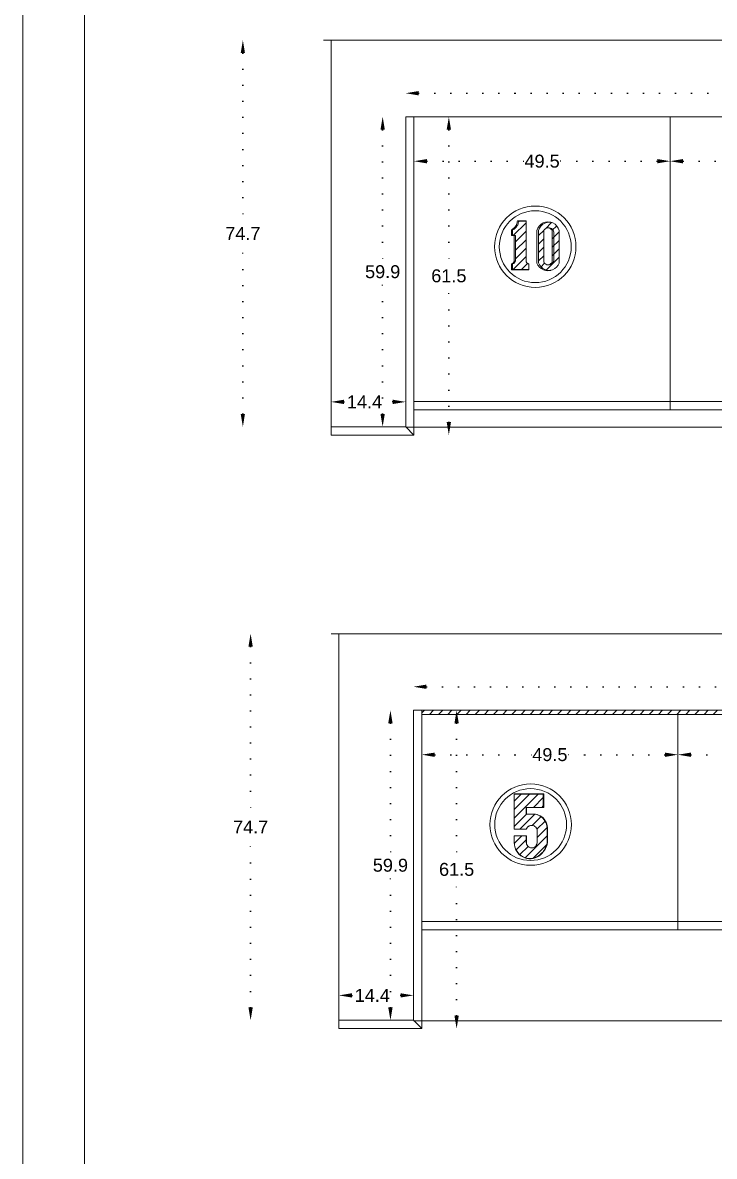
# Model space of a CAD drawing. Header units: inches. Extents: x 104 to 9740, y 936 to 6735.
# Drawn here: x 3346.3 to 3479.8, y 2147.5 to 2366.5 of the extents above; entities that cross this region are included whole.
import ezdxf

# ---------------------------------------------------------------- set-up
doc = ezdxf.new("R2010")
doc.units = ezdxf.units.IN
doc.header["$MEASUREMENT"] = 0
doc.linetypes.add('ACAD_ISO07W100', pattern=[3, 0, -3])
doc.styles.get("Standard").update_dxf_attribs({"font": 'arial.ttf'})
doc.dimstyles.new('Copy of Standard', dxfattribs={"dimtxt": 2.5, "dimasz": 2.5, "dimexe": 0.18, "dimexo": 0.0625, "dimgap": 0.09, "dimtad": 0, "dimtih": 1, "dimtoh": 1, "dimdec": 1, "dimzin": 0, "dimdsep": 46, "dimtxsty": 'Standard', "dimcen": 0.09, "dimse1": 1, "dimse2": 1, "dimadec": 0, "dimazin": 0, "dimtfac": 1, "dimtdec": 1, "dimtix": 1, "dimtofl": 0, "dimtmove": 0, "dimatfit": 3, "dimfxl": 1, "dimtolj": 1, "dimtzin": 0, "dimarcsym": 0})
pattern_1 = [(45, (2858.6654, 2869.0962), (-0.8148213, 0.8148213), [])]

# ---------------------------------------------------------------- blocks, each defined once
blk = doc.blocks.new('*D351')
at = {"color": 0, "linetype": 'ACAD_ISO07W100', "lineweight": -2, "transparency": 16777216}
for p, q in [((3422.74, 2352.86), (3512.35, 2352.86)), ((3609.84, 2352.86), (3520.24, 2352.86))]:
    blk.add_line(p, q, dxfattribs=at)
at = {"color": 0, "transparency": 16777216}
for points in [[(3422.74, 2353.27), (3422.74, 2352.44), (3420.24, 2352.86)], [(3609.84, 2353.27), (3609.84, 2352.44), (3612.34, 2352.86)]]:
    blk.add_solid(points, dxfattribs=at)
at = {"layer": 'Defpoints', "color": 0, "transparency": 16777216}
for p in [(3420.24, 2352.86), (3420.24, 2348.31), (3612.34, 2348.31)]:
    blk.add_point(p, dxfattribs=at)
at = {"color": 0, "lineweight": 20, "transparency": 16777216, "insert": (3516.29, 2352.86), "char_height": 2.5, "attachment_point": 5}
blk.add_mtext('\\A1;192.1', dxfattribs=at)
blk = doc.blocks.new('*D352')
at = {"color": 0, "linetype": 'ACAD_ISO07W100', "lineweight": -2, "transparency": 16777216}
for p, q in [((3415.79, 2345.81), (3415.79, 2319.72)), ((3415.79, 2290.91), (3415.79, 2316.99))]:
    blk.add_line(p, q, dxfattribs=at)
at = {"color": 0, "transparency": 16777216}
for points in [[(3415.37, 2345.81), (3416.21, 2345.81), (3415.79, 2348.31)], [(3415.37, 2290.91), (3416.21, 2290.91), (3415.79, 2288.41)]]:
    blk.add_solid(points, dxfattribs=at)
at = {"layer": 'Defpoints', "color": 0, "transparency": 16777216}
for p in [(3415.79, 2348.31), (3420.24, 2348.31), (3420.24, 2288.41)]:
    blk.add_point(p, dxfattribs=at)
at = {"color": 0, "lineweight": 20, "transparency": 16777216, "insert": (3415.79, 2318.36), "char_height": 2.5, "attachment_point": 5}
blk.add_mtext('\\A1;59.9', dxfattribs=at)
blk = doc.blocks.new('*D328')
at = {"color": 0, "linetype": 'ACAD_ISO07W100', "lineweight": -2, "transparency": 16777216}
for p, q in [((3388.8, 2360.61), (3388.8, 2327.1)), ((3388.8, 2290.91), (3388.8, 2324.42))]:
    blk.add_line(p, q, dxfattribs=at)
at = {"color": 0, "transparency": 16777216}
for points in [[(3388.38, 2360.61), (3389.21, 2360.61), (3388.8, 2363.11)], [(3388.38, 2290.91), (3389.21, 2290.91), (3388.8, 2288.41)]]:
    blk.add_solid(points, dxfattribs=at)
at = {"layer": 'Defpoints', "color": 0, "transparency": 16777216}
for p in [(3388.8, 2363.11), (3404.34, 2363.11), (3404.34, 2288.41)]:
    blk.add_point(p, dxfattribs=at)
at = {"color": 0, "lineweight": 20, "transparency": 16777216, "insert": (3388.8, 2325.76), "char_height": 2.5, "attachment_point": 5}
blk.add_mtext('\\A1;74.7', dxfattribs=at)
blk = doc.blocks.new('*D353')
at = {"color": 0, "linetype": 'ACAD_ISO07W100', "lineweight": -2, "transparency": 16777216}
for p, q in [((3408.34, 2293.22), (3409.08, 2293.22)), ((3417.74, 2293.22), (3415.51, 2293.22))]:
    blk.add_line(p, q, dxfattribs=at)
at = {"color": 0, "transparency": 16777216}
for points in [[(3408.34, 2293.64), (3408.34, 2292.8), (3405.84, 2293.22)], [(3417.74, 2293.64), (3417.74, 2292.8), (3420.24, 2293.22)]]:
    blk.add_solid(points, dxfattribs=at)
at = {"layer": 'Defpoints', "color": 0, "transparency": 16777216}
for p in [(3420.24, 2293.22), (3405.84, 2288.41), (3420.24, 2288.41)]:
    blk.add_point(p, dxfattribs=at)
at = {"color": 0, "lineweight": 20, "transparency": 16777216, "insert": (3412.29, 2293.22), "char_height": 2.5, "attachment_point": 5}
blk.add_mtext('\\A1;14.4', dxfattribs=at)
blk = doc.blocks.new('*D354')
at = {"color": 0, "linetype": 'ACAD_ISO07W100', "lineweight": -2, "transparency": 16777216}
for p, q in [((3424.34, 2339.72), (3443.17, 2339.72)), ((3468.79, 2339.72), (3449.97, 2339.72))]:
    blk.add_line(p, q, dxfattribs=at)
at = {"color": 0, "transparency": 16777216}
for points in [[(3424.34, 2340.14), (3424.34, 2339.3), (3421.84, 2339.72)], [(3468.79, 2340.14), (3468.79, 2339.3), (3471.29, 2339.72)]]:
    blk.add_solid(points, dxfattribs=at)
at = {"layer": 'Defpoints', "color": 0, "transparency": 16777216}
for p in [(3421.84, 2348.31), (3471.29, 2348.31), (3421.84, 2339.72)]:
    blk.add_point(p, dxfattribs=at)
at = {"color": 0, "lineweight": 20, "transparency": 16777216, "insert": (3446.57, 2339.72), "char_height": 2.5, "attachment_point": 5}
blk.add_mtext('\\A1;49.5', dxfattribs=at)
blk = doc.blocks.new('*D355')
at = {"color": 0, "linetype": 'ACAD_ISO07W100', "lineweight": -2, "transparency": 16777216}
for p, q in [((3473.79, 2339.72), (3512.96, 2339.72)), ((3558.79, 2339.72), (3519.63, 2339.72))]:
    blk.add_line(p, q, dxfattribs=at)
at = {"color": 0, "transparency": 16777216}
for points in [[(3473.79, 2340.14), (3473.79, 2339.3), (3471.29, 2339.72)], [(3558.79, 2340.14), (3558.79, 2339.3), (3561.29, 2339.72)]]:
    blk.add_solid(points, dxfattribs=at)
at = {"layer": 'Defpoints', "color": 0, "transparency": 16777216}
for p in [(3471.29, 2348.31), (3561.29, 2348.31), (3471.29, 2339.72)]:
    blk.add_point(p, dxfattribs=at)
at = {"color": 0, "lineweight": 20, "transparency": 16777216, "insert": (3516.29, 2339.72), "char_height": 2.5, "attachment_point": 5}
blk.add_mtext('\\A1;90.0', dxfattribs=at)
blk = doc.blocks.new('*D367')
at = {"color": 0, "linetype": 'ACAD_ISO07W100', "lineweight": -2, "transparency": 16777216}
for p, q in [((3428.57, 2345.81), (3428.57, 2318.92)), ((3428.57, 2289.31), (3428.57, 2316.19))]:
    blk.add_line(p, q, dxfattribs=at)
at = {"color": 0, "transparency": 16777216}
for points in [[(3428.15, 2345.81), (3428.98, 2345.81), (3428.57, 2348.31)], [(3428.15, 2289.31), (3428.98, 2289.31), (3428.57, 2286.81)]]:
    blk.add_solid(points, dxfattribs=at)
at = {"layer": 'Defpoints', "color": 0, "transparency": 16777216}
for p in [(3421.84, 2348.31), (3428.57, 2348.31), (3421.84, 2286.81)]:
    blk.add_point(p, dxfattribs=at)
at = {"color": 0, "lineweight": 20, "transparency": 16777216, "insert": (3428.57, 2317.56), "char_height": 2.5, "attachment_point": 5}
blk.add_mtext('\\A1;61.5', dxfattribs=at)
blk = doc.blocks.new('*D375')
at = {"color": 0, "linetype": 'ACAD_ISO07W100', "lineweight": -2, "transparency": 16777216}
for p, q in [((3424.24, 2238.18), (3513.85, 2238.18)), ((3611.34, 2238.18), (3521.74, 2238.18))]:
    blk.add_line(p, q, dxfattribs=at)
at = {"color": 0, "transparency": 16777216}
for points in [[(3424.24, 2238.6), (3424.24, 2237.76), (3421.74, 2238.18)], [(3611.34, 2238.6), (3611.34, 2237.76), (3613.84, 2238.18)]]:
    blk.add_solid(points, dxfattribs=at)
at = {"layer": 'Defpoints', "color": 0, "transparency": 16777216}
for p in [(3421.74, 2238.18), (3421.74, 2233.63), (3613.84, 2233.63)]:
    blk.add_point(p, dxfattribs=at)
at = {"color": 0, "lineweight": 20, "transparency": 16777216, "insert": (3517.79, 2238.18), "char_height": 2.5, "attachment_point": 5}
blk.add_mtext('\\A1;192.1', dxfattribs=at)
blk = doc.blocks.new('*D376')
at = {"color": 0, "linetype": 'ACAD_ISO07W100', "lineweight": -2, "transparency": 16777216}
for p, q in [((3417.29, 2231.13), (3417.29, 2205.05)), ((3417.29, 2176.23), (3417.29, 2202.32))]:
    blk.add_line(p, q, dxfattribs=at)
at = {"color": 0, "transparency": 16777216}
for points in [[(3416.87, 2231.13), (3417.71, 2231.13), (3417.29, 2233.63)], [(3416.87, 2176.23), (3417.71, 2176.23), (3417.29, 2173.73)]]:
    blk.add_solid(points, dxfattribs=at)
at = {"layer": 'Defpoints', "color": 0, "transparency": 16777216}
for p in [(3417.29, 2233.63), (3421.74, 2233.63), (3421.74, 2173.73)]:
    blk.add_point(p, dxfattribs=at)
at = {"color": 0, "lineweight": 20, "transparency": 16777216, "insert": (3417.29, 2203.68), "char_height": 2.5, "attachment_point": 5}
blk.add_mtext('\\A1;59.9', dxfattribs=at)
blk = doc.blocks.new('*D333')
at = {"color": 0, "linetype": 'ACAD_ISO07W100', "lineweight": -2, "transparency": 16777216}
for p, q in [((3390.3, 2245.93), (3390.3, 2212.42)), ((3390.3, 2176.23), (3390.3, 2209.74))]:
    blk.add_line(p, q, dxfattribs=at)
at = {"color": 0, "transparency": 16777216}
for points in [[(3389.88, 2245.93), (3390.71, 2245.93), (3390.3, 2248.43)], [(3389.88, 2176.23), (3390.71, 2176.23), (3390.3, 2173.73)]]:
    blk.add_solid(points, dxfattribs=at)
at = {"layer": 'Defpoints', "color": 0, "transparency": 16777216}
for p in [(3390.3, 2248.43), (3405.84, 2248.43), (3405.84, 2173.73)]:
    blk.add_point(p, dxfattribs=at)
at = {"color": 0, "lineweight": 20, "transparency": 16777216, "insert": (3390.3, 2211.08), "char_height": 2.5, "attachment_point": 5}
blk.add_mtext('\\A1;74.7', dxfattribs=at)
blk = doc.blocks.new('*D377')
at = {"color": 0, "linetype": 'ACAD_ISO07W100', "lineweight": -2, "transparency": 16777216}
for p, q in [((3409.84, 2178.55), (3410.58, 2178.55)), ((3419.24, 2178.55), (3417.01, 2178.55))]:
    blk.add_line(p, q, dxfattribs=at)
at = {"color": 0, "transparency": 16777216}
for points in [[(3409.84, 2178.96), (3409.84, 2178.13), (3407.34, 2178.55)], [(3419.24, 2178.96), (3419.24, 2178.13), (3421.74, 2178.55)]]:
    blk.add_solid(points, dxfattribs=at)
at = {"layer": 'Defpoints', "color": 0, "transparency": 16777216}
for p in [(3421.74, 2178.55), (3407.34, 2173.73), (3421.74, 2173.73)]:
    blk.add_point(p, dxfattribs=at)
at = {"color": 0, "lineweight": 20, "transparency": 16777216, "insert": (3413.79, 2178.55), "char_height": 2.5, "attachment_point": 5}
blk.add_mtext('\\A1;14.4', dxfattribs=at)
blk = doc.blocks.new('*D378')
at = {"color": 0, "linetype": 'ACAD_ISO07W100', "lineweight": -2, "transparency": 16777216}
for p, q in [((3425.84, 2225.05), (3444.67, 2225.05)), ((3470.29, 2225.05), (3451.47, 2225.05))]:
    blk.add_line(p, q, dxfattribs=at)
at = {"color": 0, "transparency": 16777216}
for points in [[(3425.84, 2225.46), (3425.84, 2224.63), (3423.34, 2225.05)], [(3470.29, 2225.46), (3470.29, 2224.63), (3472.79, 2225.05)]]:
    blk.add_solid(points, dxfattribs=at)
at = {"layer": 'Defpoints', "color": 0, "transparency": 16777216}
for p in [(3423.34, 2233.63), (3472.79, 2232.83), (3423.34, 2225.05)]:
    blk.add_point(p, dxfattribs=at)
at = {"color": 0, "lineweight": 20, "transparency": 16777216, "insert": (3448.07, 2225.05), "char_height": 2.5, "attachment_point": 5}
blk.add_mtext('\\A1;49.5', dxfattribs=at)
blk = doc.blocks.new('*D334')
at = {"color": 0, "linetype": 'ACAD_ISO07W100', "lineweight": -2, "transparency": 16777216}
for p, q in [((3475.29, 2225.05), (3514.46, 2225.05)), ((3560.29, 2225.05), (3521.13, 2225.05))]:
    blk.add_line(p, q, dxfattribs=at)
at = {"color": 0, "transparency": 16777216}
for points in [[(3475.29, 2225.46), (3475.29, 2224.63), (3472.79, 2225.05)], [(3560.29, 2225.46), (3560.29, 2224.63), (3562.79, 2225.05)]]:
    blk.add_solid(points, dxfattribs=at)
at = {"layer": 'Defpoints', "color": 0, "transparency": 16777216}
for p in [(3472.79, 2232.83), (3562.79, 2232.83), (3472.79, 2225.05)]:
    blk.add_point(p, dxfattribs=at)
at = {"color": 0, "lineweight": 20, "transparency": 16777216, "insert": (3517.79, 2225.05), "char_height": 2.5, "attachment_point": 5}
blk.add_mtext('\\A1;90.0', dxfattribs=at)
blk = doc.blocks.new('*D386')
at = {"color": 0, "linetype": 'ACAD_ISO07W100', "lineweight": -2, "transparency": 16777216}
for p, q in [((3430.07, 2231.13), (3430.07, 2204.25)), ((3430.07, 2174.63), (3430.07, 2201.52))]:
    blk.add_line(p, q, dxfattribs=at)
at = {"color": 0, "transparency": 16777216}
for points in [[(3429.65, 2231.13), (3430.48, 2231.13), (3430.07, 2233.63)], [(3429.65, 2174.63), (3430.48, 2174.63), (3430.07, 2172.13)]]:
    blk.add_solid(points, dxfattribs=at)
at = {"layer": 'Defpoints', "color": 0, "transparency": 16777216}
for p in [(3423.34, 2233.63), (3430.07, 2233.63), (3423.34, 2172.13)]:
    blk.add_point(p, dxfattribs=at)
at = {"color": 0, "lineweight": 20, "transparency": 16777216, "insert": (3430.07, 2202.88), "char_height": 2.5, "attachment_point": 5}
blk.add_mtext('\\A1;61.5', dxfattribs=at)

msp = doc.modelspace()

# ---------------------------------------------------------------- hatches: boundary and pattern name
at = {"lineweight": 20}
h = msp.add_hatch(dxfattribs=at)
h.set_pattern_fill('ANSI31', color=256, scale=9.218651)
h.set_pattern_definition(pattern_1)
h.paths.add_polyline_path([(3443.88, 2319.9), (3443.81, 2319.93), (3443.74, 2319.97), (3443.68, 2320.02), (3443.63, 2320.08), (3443.58, 2320.14), (3443.54, 2320.21), (3443.51, 2320.28), (3443.49, 2320.35), (3443.47, 2320.43), (3443.47, 2320.5), (3443.47, 2328.14), (3442.04, 2328.14), (3442.01, 2327.96), (3441.98, 2327.79), (3441.93, 2327.62), (3441.86, 2327.45), (3441.78, 2327.29), (3441.69, 2327.14), (3441.58, 2326.99), (3441.46, 2326.86), (3441.33, 2326.73), (3441.19, 2326.62), (3441.04, 2326.52), (3440.88, 2326.44), (3440.88, 2325.35), (3441.19, 2325.35), (3441.43, 2325.34), (3441.43, 2320.53), (3441.42, 2320.46), (3441.4, 2320.39), (3441.38, 2320.32), (3441.34, 2320.25), (3441.3, 2320.18), (3441.26, 2320.13), (3441.21, 2320.07), (3441.15, 2320.02), (3441.09, 2319.98), (3441.02, 2319.95), (3440.95, 2319.92), (3440.88, 2319.9), (3440.88, 2318.8), (3444.03, 2318.8), (3444.03, 2319.86), (3443.95, 2319.88)])
h = msp.add_hatch(dxfattribs=at)
h.set_pattern_fill('ANSI31', color=256, scale=9.218651)
h.set_pattern_definition(pattern_1)
h.paths.add_polyline_path([(3445.89, 2326.31), (3445.89, 2320.08), (3446.09, 2319.67), (3446.37, 2319.31), (3446.72, 2319.01), (3447.12, 2318.79), (3447.55, 2318.66), (3448.01, 2318.61), (3448.25, 2318.64), (3448.61, 2318.75), (3449.01, 2318.97), (3449.36, 2319.27), (3449.65, 2319.63), (3449.85, 2320.05), (3449.85, 2326.34), (3449.68, 2326.79), (3449.41, 2327.2), (3449.07, 2327.54), (3448.65, 2327.79), (3448.25, 2327.93), (3448.01, 2327.96), (3447.53, 2327.9), (3447.07, 2327.75), (3446.66, 2327.5), (3446.32, 2327.16), (3446.06, 2326.76)])
h.paths.add_polyline_path([(3448.53, 2320.11), (3447.84, 2319.58), (3446.97, 2319.94), (3446.89, 2320.51), (3446.89, 2326.43), (3447.59, 2326.96), (3447.91, 2326.83), (3448.28, 2326.79), (3448.53, 2326.17)], flags=16)
h = msp.add_hatch(dxfattribs=at)
h.set_pattern_fill('ANSI31', color=256, scale=10)
h.set_pattern_definition([(45, (1876.976, 801.6527), (-0.8838835, 0.8838835), [])])
h.paths.add_polyline_path([(3612.24, 2233.63), (3578.34, 2233.63), (3423.34, 2233.63), (3423.34, 2232.83), (3612.24, 2232.83)])
h = msp.add_hatch(dxfattribs=at)
h.set_pattern_fill('ANSI31', color=256, scale=9.218651)
h.set_pattern_definition([(45, (2766.3757, 2756.9555), (-0.8148213, 0.8148213), [])])
h.paths.add_polyline_path([(3446.92, 2212.56), (3446.69, 2212.82), (3446.42, 2213.04), (3446.14, 2213.23), (3445.83, 2213.38), (3445.56, 2213.47), (3445.25, 2213.54), (3444.88, 2213.56), (3443.52, 2213.56), (3443.52, 2214.88), (3446.81, 2214.88), (3446.81, 2217.4), (3441.21, 2217.4), (3441.21, 2210.64), (3443.52, 2210.64), (3443.61, 2210.85), (3443.74, 2211.02), (3443.91, 2211.17), (3444.1, 2211.28), (3444.31, 2211.35), (3444.55, 2211.38), (3444.79, 2211.35), (3445.01, 2211.28), (3445.2, 2211.17), (3445.37, 2211.02), (3445.5, 2210.84), (3445.59, 2210.64), (3445.59, 2208.06), (3445.55, 2207.79), (3445.45, 2207.55), (3445.29, 2207.34), (3445.08, 2207.18), (3444.84, 2207.08), (3444.57, 2207.04), (3444.31, 2207.08), (3444.07, 2207.18), (3443.84, 2207.35), (3443.66, 2207.59), (3443.56, 2207.83), (3443.52, 2208.09), (3443.52, 2209.35), (3441.21, 2209.35), (3441.21, 2208.06), (3441.24, 2207.64), (3441.32, 2207.23), (3441.44, 2206.88), (3441.63, 2206.51), (3441.86, 2206.17), (3442.14, 2205.86), (3442.46, 2205.59), (3442.81, 2205.37), (3443.18, 2205.19), (3443.58, 2205.07), (3443.98, 2205), (3444.4, 2204.99), (3444.79, 2205.06), (3445.16, 2205.18), (3445.52, 2205.33), (3445.87, 2205.53), (3446.19, 2205.76), (3446.48, 2206.02), (3446.75, 2206.31), (3446.98, 2206.63), (3447.18, 2206.97), (3447.34, 2207.33), (3447.46, 2207.7), (3447.54, 2208.09), (3447.54, 2210.64), (3447.54, 2210.99), (3447.49, 2211.33), (3447.41, 2211.66), (3447.28, 2211.98), (3447.12, 2212.28)])

# ---------------------------------------------------------------- linework, layer by layer
for p, q in [((3808.74, 2363.11), (3404.34, 2363.11)), ((3405.84, 2288.41), (3405.84, 2363.11)), ((3420.24, 2288.41), (3420.24, 2348.31)), ((3420.24, 2348.31), (3612.34, 2348.31)), ((3421.84, 2286.81), (3421.84, 2348.31)), ((3471.29, 2291.71), (3471.29, 2348.31)), ((3440.88, 2326.44), (3440.88, 2325.35)), ((3440.88, 2318.8), (3444.03, 2318.8)), ((3421.84, 2293.31), (3610.74, 2293.31)), ((3421.84, 2291.71), (3612.34, 2291.71)), ((3405.84, 2288.41), (3420.24, 2288.41)), ((3405.84, 2288.41), (3405.84, 2286.81)), ((3421.84, 2286.81), (3405.84, 2286.81)), ((3420.24, 2288.41), (3421.84, 2286.81)), ((3420.24, 2288.31), (3612.34, 2288.31)), ((3810.24, 2248.43), (3405.84, 2248.43)), ((3407.34, 2173.73), (3407.34, 2248.43)), ((3421.74, 2173.73), (3421.74, 2233.63)), ((3421.74, 2233.63), (3613.84, 2233.63)), ((3423.34, 2172.13), (3423.34, 2233.63)), ((3423.34, 2232.83), (3612.24, 2232.83)), ((3472.79, 2191.23), (3472.79, 2232.83)), ((3446.81, 2217.4), (3446.81, 2214.88)), ((3443.56, 2214.88), (3443.56, 2213.59)), ((3441.21, 2210.64), (3443.52, 2210.64)), ((3444.57, 2211.37), (3444.79, 2211.35)), ((3444.79, 2211.35), (3445.01, 2211.28)), ((3445.01, 2211.28), (3445.2, 2211.17)), ((3445.2, 2211.17), (3445.37, 2211.02)), ((3445.37, 2211.02), (3445.5, 2210.84)), ((3445.5, 2210.84), (3445.59, 2210.64)), ((3445.59, 2210.64), (3445.59, 2208.06)), ((3445.59, 2208.06), (3445.55, 2207.79)), ((3444.07, 2207.18), (3443.86, 2207.34)), ((3444.31, 2207.08), (3444.07, 2207.18)), ((3444.57, 2207.04), (3444.31, 2207.08)), ((3444.84, 2207.08), (3444.57, 2207.04)), ((3445.08, 2207.18), (3444.84, 2207.08)), ((3445.29, 2207.34), (3445.08, 2207.18)), ((3445.45, 2207.55), (3445.29, 2207.34)), ((3445.55, 2207.79), (3445.45, 2207.55)), ((3423.34, 2192.83), (3612.24, 2192.83)), ((3423.34, 2191.23), (3612.84, 2191.23)), ((3407.34, 2173.73), (3421.74, 2173.73)), ((3407.34, 2173.73), (3407.34, 2172.13)), ((3421.74, 2173.73), (3423.34, 2172.13)), ((3421.74, 2173.63), (3612.74, 2173.63)), ((3423.34, 2172.13), (3407.34, 2172.13))]:
    msp.add_line(p, q, dxfattribs=at)
for points in [[(3346.29, 2695.55), (3346.29, 1988.29), (3846.38, 1988.29), (3846.38, 2695.55)], [(3358.2, 2683.65), (3358.2, 2011.58), (3834.47, 2011.58), (3834.47, 2683.65)], [(3449.36, 2319.27), (3449.01, 2318.97), (3448.61, 2318.75), (3448.25, 2318.64), (3448.17, 2318.61), (3447.71, 2318.56), (3447.26, 2318.61), (3446.82, 2318.75), (3446.41, 2318.97), (3446.06, 2319.27), (3445.78, 2319.63), (3445.58, 2320.05), (3445.58, 2326.34), (3445.75, 2326.79), (3446.01, 2327.2), (3446.36, 2327.54), (3446.77, 2327.79), (3447.23, 2327.95), (3447.71, 2328), (3448.2, 2327.95), (3448.25, 2327.93), (3448.65, 2327.79), (3449.07, 2327.54), (3449.41, 2327.2), (3449.68, 2326.79), (3449.85, 2326.34), (3449.85, 2320.05), (3449.65, 2319.63)], [(3443.56, 2210.64), (3443.65, 2210.84), (3443.78, 2211.02), (3443.95, 2211.17), (3444.14, 2211.28), (3444.35, 2211.35), (3444.57, 2211.37), (3444.53, 2211.37), (3444.31, 2211.35), (3444.1, 2211.28), (3443.91, 2211.17), (3443.74, 2211.02), (3443.61, 2210.85), (3443.52, 2210.64)]]:
    msp.add_lwpolyline(points, close=True, dxfattribs=at)
for points in [[(3440.64, 2318.75), (3444.03, 2318.75), (3444.03, 2318.8), (3444.03, 2319.86), (3443.95, 2319.88), (3443.88, 2319.9), (3443.81, 2319.93), (3443.74, 2319.97), (3443.68, 2320.02), (3443.63, 2320.08), (3443.58, 2320.14), (3443.54, 2320.21), (3443.51, 2320.28), (3443.49, 2320.35), (3443.47, 2320.43), (3443.47, 2320.5), (3443.47, 2328.14), (3443.47, 2328.19), (3441.8, 2328.19), (3441.78, 2328.01), (3441.75, 2327.83), (3441.69, 2327.66), (3441.63, 2327.49), (3441.55, 2327.33), (3441.45, 2327.17), (3441.34, 2327.02), (3441.22, 2326.89), (3441.09, 2326.76), (3440.95, 2326.65), (3440.8, 2326.55), (3440.64, 2326.46), (3440.64, 2325.35), (3440.88, 2325.35), (3441.19, 2325.35), (3441.19, 2320.5), (3441.18, 2320.43), (3441.16, 2320.35), (3441.14, 2320.28), (3441.11, 2320.22), (3441.07, 2320.15), (3441.02, 2320.09), (3440.97, 2320.04), (3440.91, 2319.99), (3440.85, 2319.95), (3440.78, 2319.91), (3440.71, 2319.88), (3440.64, 2319.86), (3440.64, 2318.75), (3440.88, 2318.8), (3440.88, 2319.9), (3440.95, 2319.92), (3441.02, 2319.95), (3441.09, 2319.98), (3441.15, 2320.02), (3441.21, 2320.07), (3441.26, 2320.13), (3441.3, 2320.18), (3441.34, 2320.25), (3441.38, 2320.32), (3441.4, 2320.39), (3441.42, 2320.46), (3441.43, 2320.53), (3441.43, 2325.34), (3441.19, 2325.35)], [(3440.64, 2326.46), (3440.88, 2326.44), (3441.04, 2326.52), (3441.19, 2326.62), (3441.33, 2326.73), (3441.46, 2326.86), (3441.58, 2326.99), (3441.69, 2327.14), (3441.78, 2327.29), (3441.86, 2327.45), (3441.93, 2327.62), (3441.98, 2327.79), (3442.01, 2327.96), (3442.04, 2328.14)], [(3441.8, 2328.19), (3442.04, 2328.14), (3443.47, 2328.14)], [(3448.25, 2318.64), (3448.01, 2318.61), (3447.55, 2318.66), (3447.12, 2318.79), (3446.72, 2319.01), (3446.37, 2319.31), (3446.09, 2319.67), (3445.89, 2320.08), (3445.89, 2326.31), (3446.06, 2326.76), (3446.32, 2327.16), (3446.66, 2327.5), (3447.07, 2327.75), (3447.53, 2327.9), (3448.01, 2327.96), (3448.25, 2327.93)], [(3448.01, 2319.72), (3448.22, 2319.75), (3448.41, 2319.83), (3448.58, 2319.96), (3448.71, 2320.13), (3448.79, 2320.33), (3448.82, 2320.54), (3448.82, 2326), (3448.79, 2326.21), (3448.71, 2326.41), (3448.58, 2326.58), (3448.41, 2326.71), (3448.22, 2326.79), (3448.01, 2326.82), (3447.71, 2326.85), (3447.5, 2326.82), (3447.3, 2326.74), (3447.13, 2326.61), (3447, 2326.44), (3446.92, 2326.24), (3446.89, 2326.03), (3446.89, 2320.51)], [(3446.89, 2320.51), (3446.92, 2320.29), (3447, 2320.1), (3447.13, 2319.93), (3447.3, 2319.8), (3447.5, 2319.72), (3447.71, 2319.69), (3447.93, 2319.72), (3448.12, 2319.8), (3448.29, 2319.93), (3448.42, 2320.1), (3448.51, 2320.29), (3448.53, 2320.51), (3448.53, 2326.03), (3448.51, 2326.24), (3448.42, 2326.44), (3448.29, 2326.61), (3448.12, 2326.74), (3447.93, 2326.82), (3447.71, 2326.85)], [(3446.88, 2217.46), (3441.21, 2217.46), (3441.21, 2217.4)], [(3443.56, 2210.64), (3441.21, 2210.64), (3441.21, 2210.64), (3441.21, 2217.4), (3446.81, 2217.4), (3446.88, 2217.46), (3446.88, 2214.88), (3446.81, 2214.88), (3443.56, 2214.88), (3443.52, 2214.84), (3443.52, 2213.56), (3443.56, 2213.59), (3444.93, 2213.59), (3445.3, 2213.56), (3445.62, 2213.49), (3445.89, 2213.4), (3446.2, 2213.25), (3446.49, 2213.06), (3446.75, 2212.83), (3446.99, 2212.58), (3447.19, 2212.29)], [(3441.32, 2207.23), (3441.44, 2206.88), (3441.46, 2206.83), (3441.65, 2206.46), (3441.88, 2206.12), (3442.16, 2205.8), (3442.48, 2205.53), (3442.83, 2205.31), (3443.21, 2205.13), (3443.61, 2205.01), (3444.02, 2204.94), (3444.44, 2204.92), (3444.83, 2205), (3445.21, 2205.12), (3445.58, 2205.27), (3445.93, 2205.47), (3446.25, 2205.7), (3446.55, 2205.96), (3446.81, 2206.26), (3447.05, 2206.58), (3447.25, 2206.92), (3447.41, 2207.29), (3447.53, 2207.67), (3447.61, 2208.06), (3447.61, 2210.64), (3447.61, 2210.98), (3447.57, 2211.33), (3447.48, 2211.66), (3447.36, 2211.99), (3447.19, 2212.29)], [(3443.52, 2213.56), (3444.88, 2213.56), (3445.25, 2213.54), (3445.56, 2213.47), (3445.83, 2213.38), (3446.14, 2213.23), (3446.42, 2213.04), (3446.69, 2212.82), (3446.92, 2212.56), (3447.12, 2212.28), (3447.28, 2211.98), (3447.41, 2211.66), (3447.49, 2211.33), (3447.54, 2210.99), (3447.54, 2210.64), (3447.54, 2208.09), (3447.46, 2207.7), (3447.34, 2207.33), (3447.18, 2206.97), (3446.98, 2206.63), (3446.75, 2206.31), (3446.48, 2206.02), (3446.19, 2205.76), (3445.87, 2205.53), (3445.52, 2205.33), (3445.16, 2205.18), (3444.79, 2205.06), (3444.4, 2204.99), (3443.98, 2205), (3443.58, 2205.07), (3443.18, 2205.19), (3442.81, 2205.37), (3442.46, 2205.59), (3442.14, 2205.86), (3441.86, 2206.17), (3441.63, 2206.51), (3441.44, 2206.88)], [(3443.7, 2207.55), (3443.59, 2207.79), (3443.56, 2208.06), (3443.56, 2209.35), (3443.52, 2209.35), (3441.21, 2209.35), (3441.21, 2208.06), (3441.24, 2207.64), (3441.32, 2207.23)], [(3443.7, 2207.55), (3443.86, 2207.34), (3443.82, 2207.38), (3443.66, 2207.59), (3443.56, 2207.83), (3443.52, 2208.09), (3443.52, 2209.35)]]:
    msp.add_lwpolyline(points, dxfattribs=at)
for centre, radius in [((3445.25, 2323.2), 7.86), ((3445.25, 2323.2), 6.94), ((3444.36, 2211.55), 7.86), ((3444.36, 2211.55), 6.94)]:
    msp.add_circle(centre, radius, dxfattribs=at)

# ---------------------------------------------------------------- dimensions: what is measured, and where the dimension line sits
for base, p1, p2, picture, middle in [((3388.8, 2363.11), (3404.34, 2288.41), (3404.34, 2363.11), '*D328', (3388.8, 2325.76)), ((3428.57, 2348.31), (3421.84, 2286.81), (3421.84, 2348.31), '*D367', (3428.57, 2317.56)), ((3390.3, 2248.43), (3405.84, 2173.73), (3405.84, 2248.43), '*D333', (3390.3, 2211.08)), ((3430.07, 2233.63), (3423.34, 2172.13), (3423.34, 2233.63), '*D386', (3430.07, 2202.88))]:
    dim = msp.add_linear_dim(base=base, p1=p1, p2=p2, angle=90, dimstyle='Copy of Standard', dxfattribs=at)
    dim.commit()
    dim.dimension.update_dxf_attribs({"geometry": picture, "text_midpoint": middle})
for base, p1, p2, picture, middle in [((3420.24, 2352.86), (3612.34, 2348.31), (3420.24, 2348.31), '*D351', (3516.29, 2352.86)), ((3420.24, 2293.22), (3405.84, 2288.41), (3420.24, 2288.41), '*D353', (3412.29, 2293.22)), ((3421.74, 2238.18), (3613.84, 2233.63), (3421.74, 2233.63), '*D375', (3517.79, 2238.18)), ((3421.74, 2178.55), (3407.34, 2173.73), (3421.74, 2173.73), '*D377', (3413.79, 2178.55))]:
    dim = msp.add_linear_dim(base=base, p1=p1, p2=p2, dimstyle='Copy of Standard', dxfattribs=at)
    dim.commit()
    dim.dimension.update_dxf_attribs({"geometry": picture, "text_midpoint": middle, "dimtype": 160})
for base, p1, p2, picture, middle in [((3415.79, 2348.31), (3420.24, 2288.41), (3420.24, 2348.31), '*D352', (3415.79, 2318.36)), ((3417.29, 2233.63), (3421.74, 2173.73), (3421.74, 2233.63), '*D376', (3417.29, 2203.68))]:
    dim = msp.add_linear_dim(base=base, p1=p1, p2=p2, angle=90, dimstyle='Copy of Standard', dxfattribs=at)
    dim.commit()
    dim.dimension.update_dxf_attribs({"geometry": picture, "text_midpoint": middle, "dimtype": 160})
for base, p1, p2, picture, middle in [((3421.84475803, 2339.71894033), (3471.29475803, 2348.30743095), (3421.84475803, 2348.30743095), '*D354', (3446.56975803, 2339.71894033)), ((3471.29, 2339.72), (3561.29, 2348.31), (3471.29, 2348.31), '*D355', (3516.29, 2339.72)), ((3423.34475803, 2225.04520273), (3472.79475803, 2232.83369335), (3423.34475803, 2233.63369335), '*D378', (3448.06975803, 2225.04520273)), ((3472.79, 2225.05), (3562.79, 2232.83), (3472.79, 2232.83), '*D334', (3517.79, 2225.05))]:
    dim = msp.add_linear_dim(base=base, p1=p1, p2=p2, dimstyle='Copy of Standard', dxfattribs=at)
    dim.commit()
    dim.dimension.update_dxf_attribs({"geometry": picture, "text_midpoint": middle})

doc.saveas('drawing.dxf')
